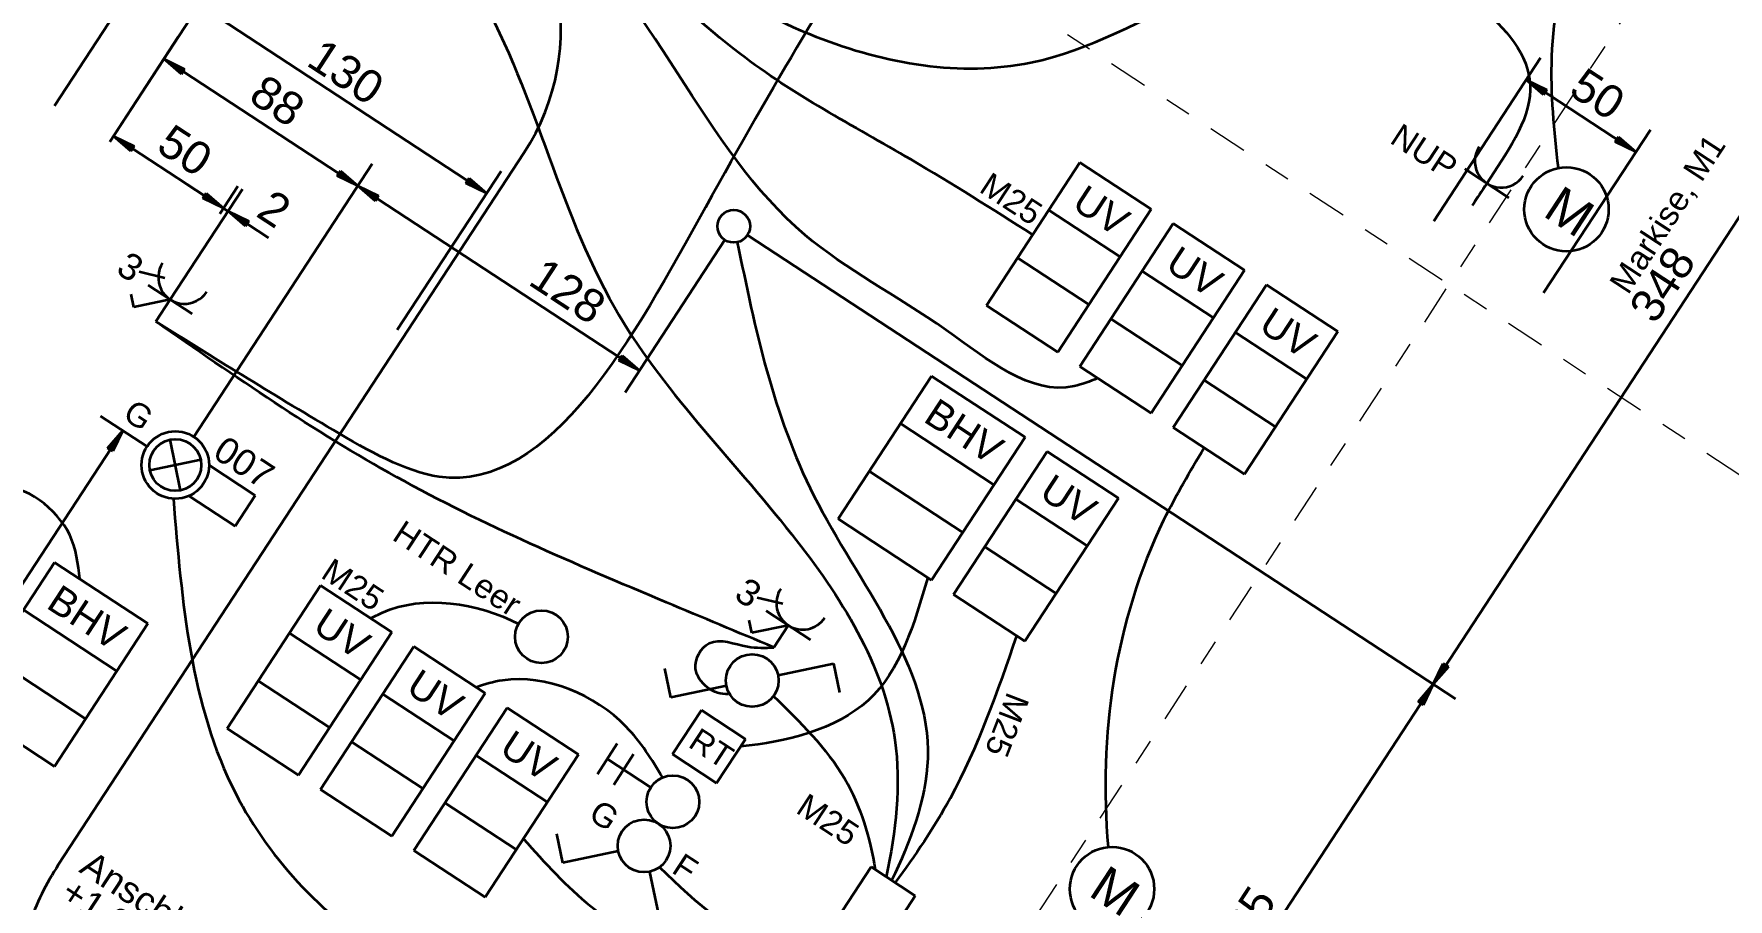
# Model space of a CAD drawing. Header units: metres. Extents: x 2696276 to 2696381, y 1245119 to 1245220.
# Drawn here: x 2696299.27 to 2696305.7, y 1245168.53 to 1245171.81 of the extents above; entities that cross this region are included whole.
import ezdxf
from ezdxf.lldxf.tags import DXFTag

# ---------------------------------------------------------------- set-up
doc = ezdxf.new("R2010")
doc.units = ezdxf.units.M
doc.linetypes.add('000_hbf_Strichpunkt 3_1_1mm Achsen', pattern=[0.25, 0.15, -0.05, 0, -0.05])
for name, color, linetype, lineweight, true_color in [('011_232.51_Lichtinstallationen allgemein', 150, 'Continuous', 35, 0x0080ff), ('011_232.51_Lichtinstallationen allgemein_Bodenltg', 150, 'STRICHLINIE', 35, 0x0080ff), ('011_232.51_Lichtinstallationen allgemein_Deckenltg', 150, 'Continuous', 35, 0x0080ff), ('011_232.51_Lichtinstallationen allgemein_Wandltg', 150, 'STRICHPUNKT', 35, 0x0080ff), ('013_232.61_Kraftinstallationen allgemein', 1, 'Continuous', 35, 0xff0000), ('013_232.61_Kraftinstallationen allgemein_Bodenltg', 1, 'STRICHLINIE', 35, 0xff0000), ('013_232.61_Kraftinstallationen allgemein_Deckenltg', 1, 'Continuous', 35, 0xff0000), ('014_232.62_Storeninstallationen', 1, 'Continuous', 35, 0xff0000), ('014_232.62_Storeninstallationen_Deckenltg', 1, 'Continuous', 35, 0xff0000), ('016_232.70_HLKS-Installation', 5, 'Continuous', 35, 0x0000ff), ('016_232.70_HLKS-Installation_Bodenltg', 5, 'STRICHLINIE', 35, 0x0000ff), ('018_233.01_Innenleuchten', 150, 'Continuous', 35, 0x0080ff), ('054_236.85_Brandmeldeinstallationen_Deckenltg', 30, 'Continuous', 35, 0xff6600), ('0_232.51_Lichtinstallationen allgemein_Deckenltg', 150, 'Continuous', 35, 0x0080ff)]:
    doc.layers.add(name, color=color, linetype=linetype, lineweight=lineweight, true_color=true_color)
doc.layers.add('1_M01_Achsen.V', color=7, linetype='Continuous')
doc.layers.add('X_Mass', color=7, linetype='Continuous', lineweight=35)
doc.layers.add('X_Mass_Sperrzonen', color=7, linetype='Continuous', lineweight=35)
doc.styles.get("Standard").update_dxf_attribs({"font": 'arial.ttf'})
tags = doc.linetypes.add('STRICHLINIE', pattern=[19.05, 12.7, -6.35]).pattern_tags.tags
tags[6:7] = [DXFTag(74, 4), DXFTag(75, 0), DXFTag(340, '0'), DXFTag(46, 0.0), DXFTag(50, 0.0), DXFTag(44, 0.0), DXFTag(45, 0.0)]
tags[4:5] = [DXFTag(74, 4), DXFTag(75, 0), DXFTag(340, '0'), DXFTag(46, 0.0), DXFTag(50, 0.0), DXFTag(44, 0.0), DXFTag(45, 0.0)]
tags = doc.linetypes.add('STRICHPUNKT', pattern=[25.4, 12.7, -6.35, 0, -6.35]).pattern_tags.tags
tags[10:11] = [DXFTag(74, 4), DXFTag(75, 0), DXFTag(340, '0'), DXFTag(46, 0.0), DXFTag(50, 0.0), DXFTag(44, 0.0), DXFTag(45, 0.0)]
tags[8:9] = [DXFTag(74, 4), DXFTag(75, 0), DXFTag(340, '0'), DXFTag(46, 0.0), DXFTag(50, 0.0), DXFTag(44, 0.0), DXFTag(45, 0.0)]
tags[6:7] = [DXFTag(74, 4), DXFTag(75, 0), DXFTag(340, '0'), DXFTag(46, 0.0), DXFTag(50, 0.0), DXFTag(44, 0.0), DXFTag(45, 0.0)]
tags[4:5] = [DXFTag(74, 4), DXFTag(75, 0), DXFTag(340, '0'), DXFTag(46, 0.0), DXFTag(50, 0.0), DXFTag(44, 0.0), DXFTag(45, 0.0)]

# ---------------------------------------------------------------- blocks, each defined once
blk = doc.blocks.new('Maß-A0S2JCAK73', base_point=(376.89, 203.96))
at = {"color": 7, "linetype": 'ByBlock', "lineweight": -2, "ltscale": 0.35, "true_color": 0xffffff}
for p, q in [((376.89, 216.5), (376.89, 203.96)), ((426.86, 216.5), (426.86, 203.96)), ((376.89, 206.5), (385.57, 207.64)), ((376.89, 206.5), (426.86, 206.5)), ((385.57, 205.36), (376.89, 206.5)), ((385.57, 207.64), (385.57, 205.36)), ((418.18, 205.36), (418.18, 207.64)), ((418.18, 207.64), (426.86, 206.5)), ((426.86, 206.5), (418.18, 205.36))]:
    blk.add_line(p, q, dxfattribs=at)
for points in [[(376.89, 206.5), (385.57, 207.64), (385.57, 205.36)], [(426.86, 206.5), (418.18, 205.36), (418.18, 207.64)]]:
    blk.add_solid(points, dxfattribs=at)
at = {"color": 7, "linetype": 'ByBlock', "lineweight": -2, "ltscale": 0.35, "true_color": 0xffffff, "insert": (392.94, 223.17), "char_height": 12.5, "attachment_point": 1}
blk.add_mtext('{\\fArial;50}', dxfattribs=at)
blk = doc.blocks.new('0_232.61_Kraftinstallationen allgemein_Bodenltg-A0S2JCDG73', base_point=(558.79, 106.91))
at = {"color": 0, "linetype": 'ByBlock', "lineweight": -2, "ltscale": 0.35}
blk.add_open_spline([(558.79, 106.91), (559.57, 108.3), (568.83, 124.82), (589.65, 134.1), (606.89, 135.86)], degree=3, knots=[0, 0, 0, 0, 4.788808, 56.775883, 56.775883, 56.775883, 56.775883], dxfattribs=at)
blk = doc.blocks.new('0_232.51_Lichtinstallationen allgemein_Deckenltg-A0S2JCF073', base_point=(597.1, 131.96))
at = {"color": 0, "linetype": 'ByBlock', "lineweight": -2, "ltscale": 0.35}
blk.add_open_spline([(597.1, 302.51), (620.6, 278.87), (669.49, 229.67), (764.43, 203.12), (776.65, 147.92), (778.69, 131.96)], degree=3, knots=[0, 0, 0, 0, 100.469729, 209.110717, 257.370138, 257.370138, 257.370138, 257.370138], dxfattribs=at)
blk = doc.blocks.new('0_232.62_Storeninstallationen_Deckenltg-A0S2JCFG73', base_point=(606.65, 106.91))
at = {"color": 0, "linetype": 'ByBlock', "lineweight": -2, "ltscale": 0.35}
blk.add_open_spline([(684.6, 117.05), (677.47, 120.43), (655.25, 130.98), (621.99, 125.02), (608.73, 109.66), (606.65, 106.91)], degree=3, knots=[0, 0, 0, 0, 23.692347, 73.831339, 84.174069, 84.174069, 84.174069, 84.174069], dxfattribs=at)
blk = doc.blocks.new('Schalter_ Schema 1_ UP-A0S2JCHC73', base_point=(662.63, 69.18))
at = {"color": 0, "lineweight": -2}
for p, q in [((685.82, 84.39), (670.61, 69.18)), ((699.96, 84.39), (715.18, 69.18)), ((670.61, 69.18), (662.63, 77.15)), ((715.18, 69.18), (723.15, 77.15))]:
    blk.add_line(p, q, dxfattribs=at)
blk.add_circle((692.89, 91.46), 10, dxfattribs=at)
blk = doc.blocks.new('Maß-A0S2JCHG73', base_point=(438.39, 44.96))
at = {"color": 0, "linetype": 'ByBlock', "lineweight": -2, "ltscale": 0.35}
for p, q in [((910, 1405.75), (910, 44.96)), ((910, 306.81), (908.86, 315.48)), ((908.86, 315.48), (911.14, 315.48)), ((911.14, 315.48), (910, 306.81)), ((920, 306.81), (598.84, 306.81)), ((908.86, 298.13), (910, 306.81)), ((910, 306.81), (911.14, 298.13)), ((911.14, 298.13), (908.86, 298.13))]:
    blk.add_line(p, q, dxfattribs=at)
for points in [[(910, 306.81), (908.86, 315.48), (911.14, 315.48)], [(910, 306.81), (911.14, 298.13), (908.86, 298.13)]]:
    blk.add_solid(points, dxfattribs=at)
at = {"color": 0, "linetype": 'ByBlock', "lineweight": -2, "ltscale": 0.35, "char_height": 12.5, "attachment_point": 1, "rotation": 90}
for s, insert in [('{\\fArial;348}', (893.33, 466.86)), ('{\\fArial;185}', (893.06, 176.48))]:
    blk.add_mtext(s, dxfattribs=dict(at, insert=insert))
blk = doc.blocks.new('Gruppenzuleitung-A0S2JCIY73', base_point=(739, 235.62))
at = {"color": 0, "linetype": 'ByBlock', "lineweight": -2, "ltscale": 0.35}
for p, q in [((771.34, 300.42), (739, 300.42)), ((739, 300.42), (739, 235.62)), ((771.34, 235.62), (771.34, 300.42)), ((739, 278.82), (771.34, 278.82)), ((739, 257.22), (771.34, 257.22)), ((739, 235.62), (771.34, 235.62))]:
    blk.add_line(p, q, dxfattribs=at)
at = {"color": 0, "linetype": 'ByBlock', "lineweight": -2, "ltscale": 0.35, "insert": (745.34, 295.02), "char_height": 10.8, "attachment_point": 1}
blk.add_mtext('{\\fArial;UV}', dxfattribs=at)
blk = doc.blocks.new('Maß-A0S2JCMM73', base_point=(376.89, 127.77))
at = {"color": 0, "linetype": 'ByBlock', "lineweight": -2, "ltscale": 0.35}
for p, q in [((592.65, 231.5), (592.65, 300.62)), ((376.89, 251.5), (376.89, 203.96)), ((464.89, 251.5), (464.89, 127.77)), ((376.89, 241.5), (385.57, 242.64)), ((385.57, 240.36), (376.89, 241.5)), ((592.65, 241.5), (376.89, 241.5)), ((385.57, 242.64), (385.57, 240.36)), ((456.22, 240.36), (456.22, 242.64)), ((456.22, 242.64), (464.89, 241.5)), ((464.89, 241.5), (456.22, 240.36)), ((464.89, 241.5), (473.57, 242.64)), ((473.57, 240.36), (464.89, 241.5)), ((473.57, 242.64), (473.57, 240.36)), ((583.98, 240.36), (583.98, 242.64)), ((583.98, 242.64), (592.65, 241.5)), ((592.65, 241.5), (583.98, 240.36))]:
    blk.add_line(p, q, dxfattribs=at)
for points in [[(376.89, 241.5), (385.57, 242.64), (385.57, 240.36)], [(464.89, 241.5), (456.22, 240.36), (456.22, 242.64)], [(464.89, 241.5), (473.57, 242.64), (473.57, 240.36)], [(592.65, 241.5), (583.98, 240.36), (583.98, 242.64)]]:
    blk.add_solid(points, dxfattribs=at)
at = {"color": 0, "linetype": 'ByBlock', "lineweight": -2, "ltscale": 0.35, "char_height": 12.5, "attachment_point": 1}
for s, insert in [('{\\fArial;88}', (411.92, 258.17)), ('{\\fArial;128}', (538.87, 258.11))]:
    blk.add_mtext(s, dxfattribs=dict(at, insert=insert))
blk = doc.blocks.new('Maß-A0S2JCN873', base_point=(351.89, 203.96))
at = {"color": 0, "linetype": 'ByBlock', "lineweight": -2, "ltscale": 0.35}
for p, q in [((397.89, 277), (397.89, 375.46)), ((351.89, 297), (351.89, 203.96)), ((351.89, 287), (360.57, 288.14)), ((360.57, 285.86), (351.89, 287)), ((351.89, 287), (397.89, 287)), ((360.57, 288.14), (360.57, 285.86)), ((389.22, 285.86), (389.22, 288.14)), ((389.22, 288.14), (397.89, 287)), ((397.89, 287), (389.22, 285.86))]:
    blk.add_line(p, q, dxfattribs=at)
for points in [[(351.89, 287), (360.57, 288.14), (360.57, 285.86)], [(397.89, 287), (389.22, 285.86), (389.22, 288.14)]]:
    blk.add_solid(points, dxfattribs=at)
at = {"color": 0, "linetype": 'ByBlock', "lineweight": -2, "ltscale": 0.35, "insert": (378.39, 304.43), "char_height": 12.5, "attachment_point": 1}
blk.add_mtext('{\\fArial;46}', dxfattribs=at)
blk = doc.blocks.new('Schalter_ Schema 3_ UP-A0S2JCNE73', base_point=(662.63, 144.18))
at = {"color": 0, "lineweight": -2}
for p, q in [((699.96, 173.53), (715.18, 188.75)), ((715.18, 188.75), (723.15, 180.77)), ((685.82, 159.39), (670.61, 144.18)), ((670.61, 144.18), (662.63, 152.15))]:
    blk.add_line(p, q, dxfattribs=at)
blk.add_circle((692.89, 166.46), 10, dxfattribs=at)
blk = doc.blocks.new('Gruppenzuleitung-A0S2JCOW73', base_point=(620.74, 42.11))
at = {"color": 0, "linetype": 'ByBlock', "lineweight": -2, "ltscale": 0.35}
for p, q in [((653.08, 106.91), (620.74, 106.91)), ((620.74, 106.91), (620.74, 42.11)), ((653.08, 42.11), (653.08, 106.91)), ((620.74, 85.31), (653.08, 85.31)), ((620.74, 63.71), (653.08, 63.71)), ((620.74, 42.11), (653.08, 42.11))]:
    blk.add_line(p, q, dxfattribs=at)
at = {"color": 0, "linetype": 'ByBlock', "lineweight": -2, "ltscale": 0.35, "insert": (627.07, 101.51), "char_height": 10.8, "attachment_point": 1}
blk.add_mtext('{\\fArial;UV}', dxfattribs=at)
blk = doc.blocks.new('0_232.51_Lichtinstallationen allgemein_Deckenltg-A0S2JCPO73', base_point=(702.88, 131.96))
at = {"color": 0, "linetype": 'ByBlock', "lineweight": -2, "ltscale": 0.35}
blk.add_open_spline([(702.88, 165.88), (716.65, 163.23), (742.47, 158.28), (763.14, 140.97), (771.2, 131.96)], degree=3, knots=[0, 0, 0, 0, 41.469464, 77.731775, 77.731775, 77.731775, 77.731775], dxfattribs=at)
blk = doc.blocks.new('Motor allgemein-A0S2JCQ073', base_point=(834.49, 159.04))
at = {"color": 0, "lineweight": -2}
blk.add_circle((850.49, 175.04), 16, dxfattribs=at)
at = {"color": 0, "lineweight": -2, "insert": (843.79, 182.04), "char_height": 14, "attachment_point": 1}
blk.add_mtext('{\\fArial;M}', dxfattribs=at)
blk = doc.blocks.new('0_232.62_Storeninstallationen_Deckenltg-A0S2JCSO73', base_point=(798.79, 496.72))
at = {"color": 0, "linetype": 'ByBlock', "lineweight": -2, "ltscale": 0.35}
blk.add_open_spline([(842.43, 496.72), (833.47, 507.69), (814.59, 530.79), (803.31, 558.81), (798.79, 573.75)], degree=3, knots=[0, 0, 0, 0, 42.319596, 89.12349, 89.12349, 89.12349, 89.12349], dxfattribs=at)
blk = doc.blocks.new('0_232.51_Lichtinstallationen allgemein_Deckenltg-A0S2JCTM73', base_point=(641.84, -57.09))
at = {"color": 0, "linetype": 'ByBlock', "lineweight": -2, "ltscale": 0.35}
blk.add_open_spline([(641.84, -56.46), (660.41, -56.15), (698.7, -55.52), (753, -19.9), (764.07, 46.24), (774.82, 88.49), (778.03, 111.96)], degree=3, knots=[0, 0, 0, 0, 55.339754, 114.109286, 175.871853, 246.948795, 246.948795, 246.948795, 246.948795], dxfattribs=at)
blk = doc.blocks.new('Gruppenzuleitung-A0S2JCV273', base_point=(578.4, 42.11))
at = {"color": 0, "linetype": 'ByBlock', "lineweight": -2, "ltscale": 0.35}
for p, q in [((610.74, 106.91), (578.4, 106.91)), ((578.4, 106.91), (578.4, 42.11)), ((610.74, 42.11), (610.74, 106.91)), ((578.4, 85.31), (610.74, 85.31)), ((578.4, 63.71), (610.74, 63.71)), ((578.4, 42.11), (610.74, 42.11))]:
    blk.add_line(p, q, dxfattribs=at)
at = {"color": 0, "linetype": 'ByBlock', "lineweight": -2, "ltscale": 0.35, "insert": (584.73, 101.51), "char_height": 10.8, "attachment_point": 1}
blk.add_mtext('{\\fArial;UV}', dxfattribs=at)
blk = doc.blocks.new('1_Einlasskasten UP-A0S2JCZY73', base_point=(606.87, 126.54))
at = {"color": 0, "lineweight": -2}
blk.add_circle((616.87, 136.54), 10, dxfattribs=at)
blk = doc.blocks.new('Maß-A0S2JD0073', base_point=(813.89, 453.96))
at = {"color": 7, "linetype": 'ByBlock', "lineweight": -2, "ltscale": 0.35, "true_color": 0xffffff}
for p, q in [((813.89, 528), (813.89, 453.96)), ((863.72, 528), (863.72, 453.96)), ((813.89, 518), (822.57, 519.14)), ((813.89, 518), (863.72, 518)), ((822.57, 516.86), (813.89, 518)), ((822.57, 519.14), (822.57, 516.86)), ((855.05, 516.86), (855.05, 519.14)), ((855.05, 519.14), (863.72, 518)), ((863.72, 518), (855.05, 516.86))]:
    blk.add_line(p, q, dxfattribs=at)
for points in [[(813.89, 518), (822.57, 519.14), (822.57, 516.86)], [(863.72, 518), (855.05, 516.86), (855.05, 519.14)]]:
    blk.add_solid(points, dxfattribs=at)
at = {"color": 7, "linetype": 'ByBlock', "lineweight": -2, "ltscale": 0.35, "true_color": 0xffffff, "insert": (829.87, 534.67), "char_height": 12.5, "attachment_point": 1}
blk.add_mtext('{\\fArial;50}', dxfattribs=at)
blk = doc.blocks.new('Raumthermostat_ UP-A0S2JD0G73', base_point=(682.89, 126.46))
at = {"color": 0, "lineweight": -2}
for p, q in [((682.89, 126.46), (682.89, 146.46)), ((682.89, 146.46), (702.89, 146.46)), ((702.89, 146.46), (702.89, 126.46)), ((682.89, 126.46), (702.89, 126.46))]:
    blk.add_line(p, q, dxfattribs=at)
at = {"color": 0, "lineweight": -2, "insert": (685.8, 140.86), "char_height": 8.8, "attachment_point": 1}
blk.add_mtext('{\\fArial;RT}', dxfattribs=at)
blk = doc.blocks.new('Gruppenzuleitung-A0S2JD2C73', base_point=(446.74, -5.85))
at = {"color": 0, "lineweight": -2}
for p, q in [((446.74, -5.85), (446.74, 58.95)), ((446.74, 58.95), (489.14, 58.95)), ((489.14, 58.95), (489.14, -5.85)), ((489.14, 37.35), (446.74, 37.35)), ((489.14, 15.75), (446.74, 15.75)), ((489.14, -5.85), (446.74, -5.85))]:
    blk.add_line(p, q, dxfattribs=at)
at = {"color": 0, "lineweight": -2, "insert": (453.03, 53.55), "char_height": 10.8, "attachment_point": 1}
blk.add_mtext('{\\fArial;BHV}', dxfattribs=at)
blk = doc.blocks.new('0_232.51_Lichtinstallationen allgemein_Deckenltg-A0S2JD2U73', base_point=(702.25, 82.91))
at = {"color": 0, "linetype": 'ByBlock', "lineweight": -2, "ltscale": 0.35}
blk.add_open_spline([(702.25, 87.93), (721.51, 84.24), (751.61, 78.48), (770.52, 103.05), (774.99, 111.96)], degree=3, knots=[0, 0, 0, 0, 53.23244, 83.153793, 83.153793, 83.153793, 83.153793], dxfattribs=at)
blk = doc.blocks.new('0_232.51_Lichtinstallationen allgemein_Deckenltg-A0S2JD3W73', base_point=(407.89, 362.32))
at = {"color": 0, "linetype": 'ByBlock', "lineweight": -2, "ltscale": 0.35}
blk.add_open_spline([(689.36, 366.29), (671.3, 366.03), (627.84, 365.39), (548.82, 357.56), (475.89, 380.63), (425.04, 385.61), (409.11, 385.66), (407.89, 385.66)], degree=3, knots=[0, 0, 0, 0, 54.25673, 130.574398, 235.593828, 279.74243, 283.391006, 283.391006, 283.391006, 283.391006], dxfattribs=at)
blk = doc.blocks.new('0_232.62_Storeninstallationen_Deckenltg-A0S2JD4K73', base_point=(653.08, 61.02))
at = {"color": 0, "linetype": 'ByBlock', "lineweight": -2, "ltscale": 0.35}
blk.add_open_spline([(653.08, 68.68), (664.91, 65.5), (707.14, 54.13), (768.9, 76.33), (818.8, 69.95), (837.16, 66.85)], degree=3, knots=[0, 0, 0, 0, 36.325547, 129.715425, 185.579139, 185.579139, 185.579139, 185.579139], dxfattribs=at)
blk = doc.blocks.new('Deckenlampendübel-A0S2JD5C73', base_point=(586.46, 300.62))
at = {"color": 0, "lineweight": -2}
blk.add_circle((592.65, 306.81), 6.19, dxfattribs=at)
blk = doc.blocks.new('0_232.62_Storeninstallationen_Deckenltg-A0S2JD6A73', base_point=(788.11, 187.57))
at = {"color": 0, "linetype": 'ByBlock', "lineweight": -2, "ltscale": 0.35}
blk.add_open_spline([(788.11, 334.22), (788.54, 323.74), (790.7, 271.37), (814.48, 220.4), (840.54, 187.57)], degree=3, knots=[0, 0, 0, 0, 31.453086, 157.209111, 157.209111, 157.209111, 157.209111], dxfattribs=at)
blk = doc.blocks.new('0_232.51_Lichtinstallationen allgemein_Deckenltg-A0S2JD6Q73', base_point=(443.63, 131.96))
at = {"color": 0, "linetype": 'ByBlock', "lineweight": -2, "ltscale": 0.35}
blk.add_open_spline([(443.63, 337.1), (449.1, 334.71), (495.41, 314.45), (559.4, 248.57), (668.25, 227.36), (748.23, 191.38), (769.99, 148.17), (776.24, 131.96)], degree=3, knots=[0, 0, 0, 0, 17.898549, 151.512526, 260.831199, 348.048177, 400.164159, 400.164159, 400.164159, 400.164159], dxfattribs=at)
blk = doc.blocks.new('1_Abzweigdose quadratisch UP-A0S2JD8W73', base_point=(769.39, 111.96))
at = {"color": 0, "lineweight": -2}
for p, q in [((769.39, 131.96), (769.39, 111.96)), ((789.39, 131.96), (769.39, 131.96)), ((789.39, 111.96), (789.39, 131.96)), ((769.39, 111.96), (789.39, 111.96))]:
    blk.add_line(p, q, dxfattribs=at)
blk = doc.blocks.new('0_232.3_Lichtinstallationen allgemein_Wandltg-A0S2JDDE73', base_point=(670.36, 154.93))
at = {"color": 0, "lineweight": -2}
blk.add_open_spline([(688.48, 157.49), (688.35, 157.38), (684.27, 153.86), (670.36, 154.37), (669.42, 172.78), (683.68, 174.81), (690.23, 179.54), (692.89, 181.46)], degree=3, knots=[0, 0, 0, 0, 0.515251, 16.187219, 27.151933, 41.749818, 51.763787, 51.763787, 51.763787, 51.763787], dxfattribs=at)
blk = doc.blocks.new('Motor allgemein-A0S2JDEO73', base_point=(837.62, 469.28))
at = {"color": 0, "lineweight": -2}
blk.add_circle((853.62, 485.28), 16, dxfattribs=at)
at = {"color": 0, "lineweight": -2, "insert": (846.92, 492.28), "char_height": 14, "attachment_point": 1}
blk.add_mtext('{\\fArial;M}', dxfattribs=at)
blk = doc.blocks.new('0_232.51_Lichtinstallationen allgemein_Deckenltg-A0S2JDFY73', base_point=(407.89, 380.02))
at = {"color": 0, "linetype": 'ByBlock', "lineweight": -2, "ltscale": 0.35}
blk.add_open_spline([(407.89, 412.12), (414.17, 410.03), (438.27, 401.98), (492.74, 379.9), (574.33, 375.81), (678.91, 420.94), (701.53, 534.82), (824.64, 534.73), (822.83, 486.38), (822.88, 470.25), (822.89, 466.96)], degree=3, knots=[0, 0, 0, 0, 19.843618, 76.259906, 175.700742, 257.734432, 395.532817, 470.178555, 509.1643, 519.1643, 519.1643, 519.1643, 519.1643], dxfattribs=at)
blk = doc.blocks.new('0_232.51_Lichtinstallationen allgemein_Deckenltg-A0S2JDHS73', base_point=(767.54, 131.96))
at = {"color": 0, "linetype": 'ByBlock', "lineweight": -2, "ltscale": 0.35}
blk.add_open_spline([(767.54, 235.62), (772.99, 213.95), (781.57, 179.86), (781.02, 144.67), (780.24, 131.96)], degree=3, knots=[0, 0, 0, 0, 66.684176, 104.875279, 104.875279, 104.875279, 104.875279], dxfattribs=at)
blk = doc.blocks.new('Maß-A0S2JDIK73', base_point=(292.08, 203.96))
at = {"linetype": 'ByBlock', "lineweight": -2, "ltscale": 0.35}
for points in [[(316.31, 385.46), (316.27, 385.8), (316.14, 386.12), (315.93, 386.39), (315.66, 386.6), (315.34, 386.73), (315, 386.77), (314.66, 386.73), (314.34, 386.6), (314.07, 386.39), (313.86, 386.12), (313.73, 385.8), (313.69, 385.46), (313.73, 385.12), (313.86, 384.81), (314.07, 384.53), (314.34, 384.33), (314.66, 384.19), (315, 384.15), (315.34, 384.19), (315.66, 384.33), (315.93, 384.53), (316.14, 384.81), (316.27, 385.12)], [(316.31, 354.21), (316.27, 354.55), (316.14, 354.87), (315.93, 355.14), (315.66, 355.35), (315.34, 355.48), (315, 355.52), (314.66, 355.48), (314.34, 355.35), (314.07, 355.14), (313.86, 354.87), (313.73, 354.55), (313.69, 354.21), (313.73, 353.87), (313.86, 353.55), (314.07, 353.28), (314.34, 353.07), (314.66, 352.94), (315, 352.9), (315.34, 352.94), (315.66, 353.07), (315.93, 353.28), (316.14, 353.55), (316.27, 353.87)]]:
    blk.add_hatch(color=0, dxfattribs=at).paths.add_polyline_path(points)
at = {"color": 0, "linetype": 'ByBlock', "lineweight": -2, "ltscale": 0.35}
for p, q in [((315, 203.96), (315, 432.81)), ((315, 415.46), (313.86, 424.14)), ((313.86, 424.14), (316.14, 424.14)), ((316.14, 424.14), (315, 415.46)), ((305, 415.46), (387.89, 415.46)), ((305, 385.46), (387.89, 385.46)), ((325, 354.21), (292.08, 354.21)), ((315, 203.96), (313.86, 212.64)), ((313.86, 212.64), (316.14, 212.64)), ((316.14, 212.64), (315, 203.96)), ((305, 203.96), (326.93, 203.96))]:
    blk.add_line(p, q, dxfattribs=at)
for points in [[(315, 415.46), (313.86, 424.14), (316.14, 424.14)], [(315, 203.96), (313.86, 212.64), (316.14, 212.64)]]:
    blk.add_solid(points, dxfattribs=at)
at = {"color": 0, "linetype": 'ByBlock', "lineweight": -2, "ltscale": 0.35, "char_height": 12.5, "attachment_point": 1, "rotation": 90}
for s, insert in [('{\\fArial;30}', (299.67, 394.37)), ('{\\fArial;31}', (299.56, 360.31)), ('{\\fArial;150}', (297.99, 284.94))]:
    blk.add_mtext(s, dxfattribs=dict(at, insert=insert))
blk = doc.blocks.new('Gruppenzuleitung-A0S2JDIQ73', base_point=(774.04, 334.22))
at = {"color": 0, "linetype": 'ByBlock', "lineweight": -2, "ltscale": 0.35}
for p, q in [((806.38, 399.02), (774.04, 399.02)), ((774.04, 399.02), (774.04, 334.22)), ((806.38, 334.22), (806.38, 399.02)), ((774.04, 377.42), (806.38, 377.42)), ((774.04, 355.82), (806.38, 355.82)), ((774.04, 334.22), (806.38, 334.22))]:
    blk.add_line(p, q, dxfattribs=at)
at = {"color": 0, "linetype": 'ByBlock', "lineweight": -2, "ltscale": 0.35, "insert": (780.37, 393.62), "char_height": 10.8, "attachment_point": 1}
blk.add_mtext('{\\fArial;UV}', dxfattribs=at)
blk = doc.blocks.new('Gruppenzuleitung-A0S2JDJQ73', base_point=(686.61, 235.62))
at = {"color": 0, "lineweight": -2}
for p, q in [((729, 300.42), (686.61, 300.42)), ((686.61, 300.42), (686.61, 235.62)), ((729, 235.62), (729, 300.42)), ((686.61, 278.82), (729, 278.82)), ((686.61, 257.22), (729, 257.22)), ((686.61, 235.62), (729, 235.62))]:
    blk.add_line(p, q, dxfattribs=at)
at = {"color": 0, "lineweight": -2, "insert": (692.89, 295.02), "char_height": 10.8, "attachment_point": 1}
blk.add_mtext('{\\fArial;BHV}', dxfattribs=at)
blk = doc.blocks.new('Bemerkung-A0S2JDK473', base_point=(518.38, -34.27))
at = {"color": 0, "lineweight": -2, "insert": (518.38, -24.27), "char_height": 10, "attachment_point": 1}
blk.add_mtext('{\\fArial;Anschluss=}', dxfattribs=at)
blk = doc.blocks.new('Bemerkung 1-A0S2JDK673', base_point=(517.89, -46.89))
at = {"color": 0, "lineweight": -2, "insert": (517.89, -36.89), "char_height": 10, "attachment_point": 1}
blk.add_mtext('{\\fArial;+1.95m a.f.B.}', dxfattribs=at)
blk = doc.blocks.new('0_232.70_HLKS-Installation_Bodenltg-A0S2JDLY73', base_point=(402.63, 29.45))
at = {"color": 0, "lineweight": -2}
blk.add_open_spline([(458.19, 58.95), (454.54, 63.35), (443.87, 76.22), (402.13, 78.62), (401.63, 43.68), (403.46, 29.45)], degree=3, knots=[0, 0, 0, 0, 17.098296, 49.984737, 93.037378, 93.037378, 93.037378, 93.037378], dxfattribs=at)
blk = doc.blocks.new('0_232.51_Lichtinstallationen allgemein_Bodenltg-A0S2JDMG73', base_point=(428.89, 154.84))
at = {"color": 0, "lineweight": -2}
blk.add_open_spline([(692.89, 181.46), (678.42, 178.78), (626.98, 169.26), (539.35, 153.45), (465.27, 155.47), (428.89, 156.46)], degree=3, knots=[0, 0, 0, 0, 44.179384, 157.025576, 265.923509, 265.923509, 265.923509, 265.923509], dxfattribs=at)
blk = doc.blocks.new('Gruppenzuleitung-A0S2JDMY73', base_point=(536.06, 42.11))
at = {"color": 0, "linetype": 'ByBlock', "lineweight": -2, "ltscale": 0.35}
for p, q in [((568.4, 106.91), (536.06, 106.91)), ((536.06, 106.91), (536.06, 42.11)), ((568.4, 42.11), (568.4, 106.91)), ((536.06, 85.31), (568.4, 85.31)), ((536.06, 63.71), (568.4, 63.71)), ((536.06, 42.11), (568.4, 42.11))]:
    blk.add_line(p, q, dxfattribs=at)
at = {"color": 0, "linetype": 'ByBlock', "lineweight": -2, "ltscale": 0.35, "insert": (542.39, 101.51), "char_height": 10.8, "attachment_point": 1}
blk.add_mtext('{\\fArial;UV}', dxfattribs=at)
blk = doc.blocks.new('Maß-A0S2JDNS73', base_point=(376.89, 203.96))
at = {"color": 7, "linetype": 'ByBlock', "lineweight": -2, "ltscale": 0.35, "true_color": 0xffffff}
for p, q in [((376.89, 216.5), (376.89, 203.96)), ((426.86, 216.5), (426.86, 203.96)), ((376.89, 206.5), (385.57, 207.64)), ((376.89, 206.5), (426.86, 206.5)), ((385.57, 205.36), (376.89, 206.5)), ((385.57, 207.64), (385.57, 205.36)), ((418.18, 205.36), (418.18, 207.64)), ((418.18, 207.64), (426.86, 206.5)), ((426.86, 206.5), (418.18, 205.36))]:
    blk.add_line(p, q, dxfattribs=at)
for points in [[(376.89, 206.5), (385.57, 207.64), (385.57, 205.36)], [(426.86, 206.5), (418.18, 205.36), (418.18, 207.64)]]:
    blk.add_solid(points, dxfattribs=at)
at = {"color": 7, "linetype": 'ByBlock', "lineweight": -2, "ltscale": 0.35, "true_color": 0xffffff, "insert": (392.94, 223.17), "char_height": 12.5, "attachment_point": 1}
blk.add_mtext('{\\fArial;50}', dxfattribs=at)
blk = doc.blocks.new('Steckdose T13_ UP_ 3-fach_ geschaltet-A0S2JDO073', base_point=(405.55, 156.46))
at = {"color": 0, "lineweight": -2}
for p, q in [((422.71, 172.15), (413.27, 168.77)), ((438.89, 166.46), (418.89, 166.46)), ((428.89, 166.46), (418.89, 156.46)), ((428.89, 166.46), (428.89, 156.46)), ((418.89, 156.46), (415.34, 160.01))]:
    blk.add_line(p, q, dxfattribs=at)
blk.add_ellipse((428.89, 176.46), major_axis=(-10, 0), ratio=1, start_param=0, end_param=3.141593, dxfattribs=at)
at = {"color": 0, "lineweight": -2, "insert": (405.55, 173.59), "char_height": 10, "attachment_point": 1}
blk.add_mtext('{\\fArial;3}', dxfattribs=at)
blk = doc.blocks.new('0_232.62_Storeninstallationen_Deckenltg-A0S2JDOM73', base_point=(416.67, 317.34))
at = {"color": 0, "linetype": 'ByBlock', "lineweight": -2, "ltscale": 0.35}
blk.add_open_spline([(739.81, 334.22), (737.97, 331.6), (725.77, 314.18), (675.47, 320.7), (584.06, 310.58), (511.77, 369.86), (427.96, 374.02), (418.62, 356.31), (416.67, 350.67)], degree=3, knots=[0, 0, 0, 0, 9.399092, 62.42056, 126.960179, 290.474981, 326.966296, 344.878722, 344.878722, 344.878722, 344.878722], dxfattribs=at)
blk = doc.blocks.new('Maß-A0S2JDP673', base_point=(409.51, 166.46))
at = {"color": 7, "linetype": 'ByBlock', "lineweight": -2, "ltscale": 0.35, "true_color": 0xffffff}
for p, q in [((426.86, 216.5), (426.86, 203.96)), ((428.89, 216.5), (428.89, 166.46)), ((409.51, 206.5), (447.27, 206.5)), ((418.18, 205.36), (418.18, 207.64)), ((418.18, 207.64), (426.86, 206.5)), ((426.86, 206.5), (418.18, 205.36)), ((428.89, 206.5), (437.56, 207.64)), ((437.56, 205.36), (428.89, 206.5)), ((437.56, 207.64), (437.56, 205.36))]:
    blk.add_line(p, q, dxfattribs=at)
for points in [[(426.86, 206.5), (418.18, 205.36), (418.18, 207.64)], [(428.89, 206.5), (437.56, 207.64), (437.56, 205.36)]]:
    blk.add_solid(points, dxfattribs=at)
at = {"color": 7, "linetype": 'ByBlock', "lineweight": -2, "ltscale": 0.35, "true_color": 0xffffff, "insert": (438.26, 223.17), "char_height": 12.5, "attachment_point": 1}
blk.add_mtext('{\\fArial;2}', dxfattribs=at)
blk = doc.blocks.new('LED-Deckenleuchte mit Trafotunnel-A0S2JDPY73', base_point=(452.09, 102.16))
at = {"color": 0, "lineweight": -2}
for p, q in [((471.86, 121.93), (457.93, 108)), ((471.86, 108), (457.93, 121.93)), ((475.64, 121.93), (496.62, 121.93)), ((496.62, 121.93), (496.62, 108)), ((496.62, 108), (475.64, 108))]:
    blk.add_line(p, q, dxfattribs=at)
for radius in [12.8, 9.85]:
    blk.add_circle((464.89, 114.96), radius, dxfattribs=at)
blk = doc.blocks.new('Bemerkung-A0S2JDQ073', base_point=(474.56, 125.14))
at = {"color": 0, "lineweight": -2, "insert": (474.56, 135.14), "char_height": 10, "attachment_point": 1}
blk.add_mtext('{\\fArial;007}', dxfattribs=at)
blk = doc.blocks.new('0_232.51_Lichtinstallationen allgemein_Deckenltg-A0S2JDQS73', base_point=(471.26, 3.04))
at = {"color": 0, "linetype": 'ByBlock', "lineweight": -2, "ltscale": 0.35}
blk.add_open_spline([(471.26, 103.85), (495.44, 72.8), (538.14, 17.98), (644.88, -6.57), (739.99, 27.48), (770.19, 86.78), (776.78, 111.96)], degree=3, knots=[0, 0, 0, 0, 114.371734, 201.942015, 311.212807, 389.294204, 389.294204, 389.294204, 389.294204], dxfattribs=at)
blk = doc.blocks.new('Maß-A0S2JDRC73', base_point=(414.89, -49.04))
at = {"color": 0, "linetype": 'ByBlock', "lineweight": -2, "ltscale": 0.35}
for p, q in [((431, 114.96), (452.09, 114.96)), ((439.86, 106.29), (441, 114.96)), ((441, 114.96), (441, -49.04)), ((441, 114.96), (442.14, 106.29)), ((442.14, 106.29), (439.86, 106.29)), ((441, -49.04), (439.86, -40.36)), ((439.86, -40.36), (442.14, -40.36)), ((442.14, -40.36), (441, -49.04)), ((451, -49.04), (414.89, -49.04))]:
    blk.add_line(p, q, dxfattribs=at)
for points in [[(441, 114.96), (442.14, 106.29), (439.86, 106.29)], [(441, -49.04), (439.86, -40.36), (442.14, -40.36)]]:
    blk.add_solid(points, dxfattribs=at)
at = {"color": 0, "linetype": 'ByBlock', "lineweight": -2, "ltscale": 0.35, "insert": (424.33, 19.77), "char_height": 12.5, "attachment_point": 1, "rotation": 90}
blk.add_mtext('{\\fArial;164}', dxfattribs=at)
blk = doc.blocks.new('Steckdose T13_ UP_ 3-fach_ geschaltet-A0S2JDTS73', base_point=(669.56, 181.46))
at = {"color": 0, "lineweight": -2}
for p, q in [((686.72, 197.15), (677.28, 193.77)), ((702.89, 191.46), (682.89, 191.46)), ((692.89, 191.46), (682.89, 181.46)), ((692.89, 191.46), (692.89, 181.46)), ((682.89, 181.46), (679.35, 185.01))]:
    blk.add_line(p, q, dxfattribs=at)
blk.add_ellipse((692.89, 201.46), major_axis=(-10, 0), ratio=1, start_param=0, end_param=3.141592, dxfattribs=at)
at = {"color": 0, "lineweight": -2, "insert": (669.56, 198.59), "char_height": 10, "attachment_point": 1, "rotation": 0.00005}
blk.add_mtext('{\\fArial;3}', dxfattribs=at)
blk = doc.blocks.new('Gruppenzuleitung-A0S2JDTY73', base_point=(689.36, 334.22))
at = {"color": 0, "linetype": 'ByBlock', "lineweight": -2, "ltscale": 0.35}
for p, q in [((721.7, 399.02), (689.36, 399.02)), ((689.36, 399.02), (689.36, 334.22)), ((721.7, 334.22), (721.7, 399.02)), ((689.36, 377.42), (721.7, 377.42)), ((689.36, 355.82), (721.7, 355.82)), ((689.36, 334.22), (721.7, 334.22))]:
    blk.add_line(p, q, dxfattribs=at)
at = {"color": 0, "linetype": 'ByBlock', "lineweight": -2, "ltscale": 0.35, "insert": (695.69, 393.62), "char_height": 10.8, "attachment_point": 1}
blk.add_mtext('{\\fArial;UV}', dxfattribs=at)
blk = doc.blocks.new('0_232.51_Lichtinstallationen allgemein_Bodenltg-A0S2JDUS73', base_point=(428.89, 156.04))
at = {"color": 0, "lineweight": -2}
blk.add_open_spline([(573.89, 457.96), (573.89, 455.29), (573.86, 404.78), (577.6, 320.04), (591.84, 163.47), (494.32, 157.97), (454.47, 157.05), (428.89, 156.46)], degree=3, knots=[0, 0, 0, 0, 8.002669, 151.15918, 294.871873, 338.891929, 417.764192, 417.764192, 417.764192, 417.764192], dxfattribs=at)
blk = doc.blocks.new('Maß-A0S2JDVW73', base_point=(376.89, 203.96))
at = {"color": 7, "linetype": 'ByBlock', "lineweight": -2, "ltscale": 0.35, "true_color": 0xffffff}
for p, q in [((376.89, 276), (376.89, 203.96)), ((507.28, 276), (507.28, 203.96)), ((376.89, 266), (385.57, 267.14)), ((376.89, 266), (507.28, 266)), ((385.57, 264.86), (376.89, 266)), ((385.57, 267.14), (385.57, 264.86)), ((498.6, 264.86), (498.6, 267.14)), ((498.6, 267.14), (507.28, 266)), ((507.28, 266), (498.6, 264.86))]:
    blk.add_line(p, q, dxfattribs=at)
for points in [[(376.89, 266), (385.57, 267.14), (385.57, 264.86)], [(507.28, 266), (498.6, 264.86), (498.6, 267.14)]]:
    blk.add_solid(points, dxfattribs=at)
at = {"color": 7, "linetype": 'ByBlock', "lineweight": -2, "ltscale": 0.35, "true_color": 0xffffff, "insert": (422.88, 281.56), "char_height": 12.5, "attachment_point": 1}
blk.add_mtext('{\\fArial;130}', dxfattribs=at)
blk = doc.blocks.new('Gruppenzuleitung-A0S2JDWO73', base_point=(731.7, 334.22))
at = {"color": 0, "linetype": 'ByBlock', "lineweight": -2, "ltscale": 0.35}
for p, q in [((764.04, 399.02), (731.7, 399.02)), ((731.7, 399.02), (731.7, 334.22)), ((764.04, 334.22), (764.04, 399.02)), ((731.7, 377.42), (764.04, 377.42)), ((731.7, 355.82), (764.04, 355.82)), ((731.7, 334.22), (764.04, 334.22))]:
    blk.add_line(p, q, dxfattribs=at)
at = {"color": 0, "linetype": 'ByBlock', "lineweight": -2, "ltscale": 0.35, "insert": (738.03, 393.62), "char_height": 10.8, "attachment_point": 1}
blk.add_mtext('{\\fArial;UV}', dxfattribs=at)
blk = doc.blocks.new('T13 NUP-A0S2JDXA73', base_point=(812.89, 466.96))
at = {"color": 0, "lineweight": -2}
for p, q in [((832.89, 476.96), (812.89, 476.96)), ((822.89, 476.96), (822.89, 466.96))]:
    blk.add_line(p, q, dxfattribs=at)
blk.add_ellipse((822.89, 486.96), major_axis=(-10, 0), ratio=1, start_param=0, end_param=3.141593, dxfattribs=at)
blk = doc.blocks.new('0_232.70_HLKS-Installation_Bodenltg-A0S2JDZG73', base_point=(702.89, 143.11))
at = {"color": 0, "lineweight": -2}
blk.add_open_spline([(727.22, 235.62), (732.59, 217.97), (743.27, 182.79), (716.32, 153.78), (702.89, 143.11)], degree=3, knots=[0, 0, 0, 0, 51.839688, 103.277368, 103.277368, 103.277368, 103.277368], dxfattribs=at)
blk = doc.blocks.new('Storentaster_ UP-A0S2JE0M73', base_point=(663.14, 101.46))
at = {"color": 0, "lineweight": -2}
for p, q in [((663.14, 104.56), (663.14, 118.36)), ((670.54, 104.56), (670.54, 118.36)), ((682.89, 111.46), (663.14, 111.46))]:
    blk.add_line(p, q, dxfattribs=at)
blk.add_circle((692.89, 111.46), 10, dxfattribs=at)
blk = doc.blocks.new('0_236.85_Brandmeldeinstallationen_AP-Ltg-A0S2JE1C73', base_point=(216.66, -477.58))
at = {"color": 0, "linetype": 'ByBlock', "lineweight": -2, "ltscale": 0.35}
blk.add_line((510.79, 286.7), (510.79, -36.29), dxfattribs=at)
for centre, major_axis, end_param in [((425.77, 286.7), (85.02, 0), 1.570796), ((610.79, -36.29), (-100, 0), 0.254127)]:
    blk.add_ellipse(centre, major_axis=major_axis, ratio=1, start_param=0, end_param=end_param, dxfattribs=at)
blk = doc.blocks.new('A$C4181af03')
at = {"layer": '1_M01_Achsen.V', "color": 7, "linetype": '000_hbf_Strichpunkt 3_1_1mm Achsen', "lineweight": 13}
for p, q in [((8.3189, 17.8496), (8.3189, -15.1504)), ((8.3189, 17.8496), (8.3189, -15.1504)), ((9.6389, 4.3696), (-9.3611, 4.3696)), ((9.6389, 4.3696), (-9.3611, 4.3696))]:
    blk.add_line(p, q, dxfattribs=at)
blk = doc.blocks.new('A$Ccc2696ef')
blk.add_blockref('A$C4181af03', (0, 0))

msp = doc.modelspace()

# ---------------------------------------------------------------- block references
at = {"rotation": 326.8000002754653}
msp.add_blockref('A$Ccc2696ef', (2696295.2894, 1245171.7568), dxfattribs=at)
at = {"layer": '011_232.51_Lichtinstallationen allgemein', "linetype": 'Continuous', "ltscale": 0.35, "xscale": 0.01, "yscale": 0.01, "zscale": 0.01, "rotation": 326.8000002754653}
for name, p in [('T13 NUP-A0S2JDXA73', (2696304.6483, 1245171.2131)), ('Steckdose T13_ UP_ 3-fach_ geschaltet-A0S2JDO073', (2696299.5397, 1245170.8454)), ('Bemerkung-A0S2JDQ073', (2696299.9456, 1245170.2055)), ('Steckdose T13_ UP_ 3-fach_ geschaltet-A0S2JDTS73', (2696301.8857, 1245169.609)), ('Schalter_ Schema 3_ UP-A0S2JCNE73', (2696301.6236, 1245169.3349)), ('Schalter_ Schema 1_ UP-A0S2JCHC73', (2696301.2129, 1245168.7074)), ('1_Abzweigdose quadratisch UP-A0S2JD8W73', (2696302.3405, 1245168.4808))]:
    msp.add_blockref(name, p, dxfattribs=at)
at = {"layer": '011_232.51_Lichtinstallationen allgemein_Bodenltg', "linetype": 'STRICHLINIE', "ltscale": 0.35, "xscale": 0.01, "yscale": 0.01, "zscale": 0.01, "rotation": 326.8000002754653}
for name, p in [('0_232.51_Lichtinstallationen allgemein_Bodenltg-A0S2JDUS73', (2696299.7326, 1245170.7141)), ('0_232.51_Lichtinstallationen allgemein_Bodenltg-A0S2JDMG73', (2696299.726, 1245170.704))]:
    msp.add_blockref(name, p, dxfattribs=at)
at = {"layer": '011_232.51_Lichtinstallationen allgemein_Deckenltg', "ltscale": 0.35, "xscale": 0.01, "yscale": 0.01, "zscale": 0.01, "rotation": 326.8000002754653}
for name, p in [('0_232.51_Lichtinstallationen allgemein_Deckenltg-A0S2JDFY73', (2696300.7833, 1245172.7032)), ('0_232.51_Lichtinstallationen allgemein_Deckenltg-A0S2JD3W73', (2696300.6864, 1245172.5551)), ('0_232.51_Lichtinstallationen allgemein_Deckenltg-A0S2JD6Q73', (2696299.7242, 1245170.4319)), ('0_232.51_Lichtinstallationen allgemein_Deckenltg-A0S2JCF073', (2696301.0083, 1245169.5915)), ('0_232.51_Lichtinstallationen allgemein_Deckenltg-A0S2JDQS73', (2696299.2494, 1245169.2019)), ('0_232.51_Lichtinstallationen allgemein_Deckenltg-A0S2JDHS73', (2696302.4345, 1245168.6583)), ('0_232.51_Lichtinstallationen allgemein_Deckenltg-A0S2JCPO73', (2696301.8934, 1245169.0124)), ('0_232.51_Lichtinstallationen allgemein_Deckenltg-A0S2JCTM73', (2696300.3474, 1245167.7646)), ('0_232.51_Lichtinstallationen allgemein_Deckenltg-A0S2JD2U73', (2696301.6195, 1245168.6053))]:
    msp.add_blockref(name, p, dxfattribs=at)
at = {"layer": '011_232.51_Lichtinstallationen allgemein_Wandltg', "linetype": 'STRICHPUNKT', "ltscale": 0.35, "xscale": 0.01, "yscale": 0.01, "zscale": 0.01, "rotation": 326.8000002754653}
msp.add_blockref('0_232.3_Lichtinstallationen allgemein_Wandltg-A0S2JDDE73', (2696301.7471, 1245169.3826), dxfattribs=at)
at = {"layer": '013_232.61_Kraftinstallationen allgemein', "ltscale": 0.35, "xscale": 0.01, "yscale": 0.01, "zscale": 0.01, "rotation": 326.8000002754653}
msp.add_blockref('Gruppenzuleitung-A0S2JDMY73', (2696300.0055, 1245169.1739), dxfattribs=at)
at = {"layer": '013_232.61_Kraftinstallationen allgemein', "linetype": 'Continuous', "ltscale": 0.35, "xscale": 0.01, "yscale": 0.01, "zscale": 0.01, "rotation": 326.8000002754653}
msp.add_blockref('1_Einlasskasten UP-A0S2JCZY73', (2696301.0603, 1245169.4927), dxfattribs=at)
at = {"layer": '013_232.61_Kraftinstallationen allgemein_Bodenltg', "ltscale": 0.35, "xscale": 0.01, "yscale": 0.01, "zscale": 0.01, "rotation": 326.8000002754653}
msp.add_blockref('0_232.61_Kraftinstallationen allgemein_Bodenltg-A0S2JCDG73', (2696300.5505, 1245169.5917), dxfattribs=at)
at = {"layer": '014_232.62_Storeninstallationen', "linetype": 'Continuous', "ltscale": 0.35, "xscale": 0.01, "yscale": 0.01, "zscale": 0.01, "rotation": 326.8000002754653}
for name, p in [('Motor allgemein-A0S2JDEO73', (2696304.8679, 1245171.0971)), ('Storentaster_ UP-A0S2JE0M73', (2696301.3939, 1245168.9747)), ('Motor allgemein-A0S2JCQ073', (2696303.143, 1245168.5182))]:
    msp.add_blockref(name, p, dxfattribs=at)
at = {"layer": '014_232.62_Storeninstallationen_Deckenltg', "ltscale": 0.35, "xscale": 0.01, "yscale": 0.01, "zscale": 0.01, "rotation": 326.8000002754653}
for name, p in [('0_232.62_Storeninstallationen_Deckenltg-A0S2JDOM73', (2696300.5135, 1245172.1307)), ('0_232.62_Storeninstallationen_Deckenltg-A0S2JCSO73', (2696304.6933, 1245171.5394)), ('Gruppenzuleitung-A0S2JDWO73', (2696303.2421, 1245170.5469)), ('Gruppenzuleitung-A0S2JDIQ73', (2696303.5964, 1245170.3151)), ('0_232.62_Storeninstallationen_Deckenltg-A0S2JD6A73', (2696302.9111, 1245169.0109)), ('Gruppenzuleitung-A0S2JCV273', (2696300.3598, 1245168.9421)), ('0_232.62_Storeninstallationen_Deckenltg-A0S2JCFG73', (2696300.951, 1245169.3296)), ('Gruppenzuleitung-A0S2JCOW73', (2696300.7141, 1245168.7102)), ('0_232.62_Storeninstallationen_Deckenltg-A0S2JD4K73', (2696301.0882, 1245168.6914))]:
    msp.add_blockref(name, p, dxfattribs=at)
at = {"layer": '016_232.70_HLKS-Installation', "linetype": 'Continuous', "ltscale": 0.35, "xscale": 0.01, "yscale": 0.01, "zscale": 0.01, "rotation": 326.8000002754653}
for name, p in [('Gruppenzuleitung-A0S2JDJQ73', (2696302.3249, 1245169.9688)), ('Gruppenzuleitung-A0S2JD2C73', (2696298.9955, 1245169.2617)), ('Raumthermostat_ UP-A0S2JD0G73', (2696301.6961, 1245169.0758))]:
    msp.add_blockref(name, p, dxfattribs=at)
at = {"layer": '016_232.70_HLKS-Installation_Bodenltg', "linetype": 'STRICHLINIE', "ltscale": 0.35, "xscale": 0.01, "yscale": 0.01, "zscale": 0.01, "rotation": 326.8000002754653}
for name, p in [('0_232.70_HLKS-Installation_Bodenltg-A0S2JDLY73', (2696298.8197, 1245169.7986)), ('0_232.70_HLKS-Installation_Bodenltg-A0S2JDZG73', (2696301.9546, 1245169.1056))]:
    msp.add_blockref(name, p, dxfattribs=at)
at = {"layer": '018_233.01_Innenleuchten', "linetype": 'Continuous', "ltscale": 0.35, "xscale": 0.01, "yscale": 0.01, "zscale": 0.01, "rotation": 326.8000002754653}
for name, p in [('Deckenlampendübel-A0S2JD5C73', (2696301.8428, 1245171.0611)), ('LED-Deckenleuchte mit Trafotunnel-A0S2JDPY73', (2696299.6317, 1245170.1362)), ('Bemerkung-A0S2JDK473', (2696299.4394, 1245168.6316)), ('Bemerkung 1-A0S2JDK673', (2696299.3662, 1245168.5287))]:
    msp.add_blockref(name, p, dxfattribs=at)
at = {"layer": '054_236.85_Brandmeldeinstallationen_Deckenltg', "ltscale": 0.35, "xscale": 0.01, "yscale": 0.01, "zscale": 0.01, "rotation": 326.8000002754653}
msp.add_blockref('0_236.85_Brandmeldeinstallationen_AP-Ltg-A0S2JE1C73', (2696294.4872, 1245166.5743), dxfattribs=at)
at = {"layer": '0_232.51_Lichtinstallationen allgemein_Deckenltg', "ltscale": 0.35, "xscale": 0.01, "yscale": 0.01, "zscale": 0.01, "rotation": 326.8000002754653}
for name, p in [('Gruppenzuleitung-A0S2JDTY73', (2696302.8878, 1245170.7788)), ('Gruppenzuleitung-A0S2JCIY73', (2696302.7633, 1245169.6819))]:
    msp.add_blockref(name, p, dxfattribs=at)
at = {"layer": 'X_Mass', "ltscale": 0.35, "xscale": 0.01, "yscale": 0.01, "zscale": 0.01, "rotation": 326.8000002754653}
for name, p in [('Maß-A0S2JCHG73', (2696299.2039, 1245169.7326)), ('Maß-A0S2JDIK73', (2696298.8502, 1245171.8642)), ('Maß-A0S2JCN873', (2696299.3508, 1245171.5367)), ('Maß-A0S2JCMM73', (2696299.1427, 1245170.7622)), ('Maß-A0S2JDRC73', (2696298.4926, 1245169.0747))]:
    msp.add_blockref(name, p, dxfattribs=at)
at = {"layer": 'X_Mass_Sperrzonen', "color": 0, "ltscale": 0.35, "xscale": 0.01, "yscale": 0.01, "zscale": 0.01, "rotation": 326.8000002754653}
for name, p in [('Maß-A0S2JDVW73', (2696299.5599, 1245171.3998)), ('Maß-A0S2JD0073', (2696304.5855, 1245171.0989)), ('Maß-A0S2JCAK73', (2696299.5599, 1245171.3998)), ('Maß-A0S2JDNS73', (2696299.5599, 1245171.3998)), ('Maß-A0S2JDP673', (2696299.6275, 1245170.9074))]:
    msp.add_blockref(name, p, dxfattribs=at)

# ---------------------------------------------------------------- texts
at = {"layer": '011_232.51_Lichtinstallationen allgemein', "linetype": 'Continuous', "ltscale": 0.35, "char_height": 0.09, "rotation": 326.8, "line_spacing_factor": 1.002}
for s, insert, attachment_point in [('{\\fArial;NUP}', (2696304.5744, 1245171.401, 19), 2), ('{\\fArial;G}', (2696301.5029, 1245168.855, 19), 3), ('{\\fArial;F}', (2696301.7374, 1245168.705, 19), 1)]:
    msp.add_mtext(s, dxfattribs=dict(at, insert=insert, attachment_point=attachment_point))
at = {"layer": '011_232.51_Lichtinstallationen allgemein_Deckenltg', "ltscale": 0.35, "char_height": 0.09, "attachment_point": 2, "line_spacing_factor": 1.002}
for insert, rotation in [((2696303.0069, 1245171.2212), 326.8), ((2696303.0083, 1245169.1701), 248.95727), ((2696302.3111, 1245168.865), 326.8)]:
    msp.add_mtext('{\\fArial;M25}', dxfattribs=dict(at, insert=insert, rotation=rotation))
at = {"layer": '013_232.61_Kraftinstallationen allgemein', "linetype": 'Continuous', "ltscale": 0.35, "insert": (2696300.9045, 1245169.8188, 19), "char_height": 0.09, "attachment_point": 2, "rotation": 326.8, "line_spacing_factor": 1.002}
msp.add_mtext('{\\fArial;HTR Leer}', dxfattribs=at)
at = {"layer": '013_232.61_Kraftinstallationen allgemein_Deckenltg', "ltscale": 0.35, "insert": (2696300.5081, 1245169.7572), "char_height": 0.09, "attachment_point": 2, "rotation": 326.8, "line_spacing_factor": 1.002}
msp.add_mtext('{\\fArial;M25}', dxfattribs=at)
at = {"layer": '014_232.62_Storeninstallationen', "linetype": 'Continuous', "ltscale": 0.35, "insert": (2696305.435, 1245171.1514, 19), "char_height": 0.09, "attachment_point": 2, "rotation": 56.8, "line_spacing_factor": 1.002}
msp.add_mtext('{\\fArial;Markise, M1}', dxfattribs=at)
at = {"layer": '018_233.01_Innenleuchten', "linetype": 'Continuous', "ltscale": 0.35, "insert": (2696299.7353, 1245170.3737, -55), "char_height": 0.09, "attachment_point": 3, "rotation": 326.8, "line_spacing_factor": 1.002}
msp.add_mtext('{\\fArial;G}', dxfattribs=at)

doc.saveas('drawing.dxf')
